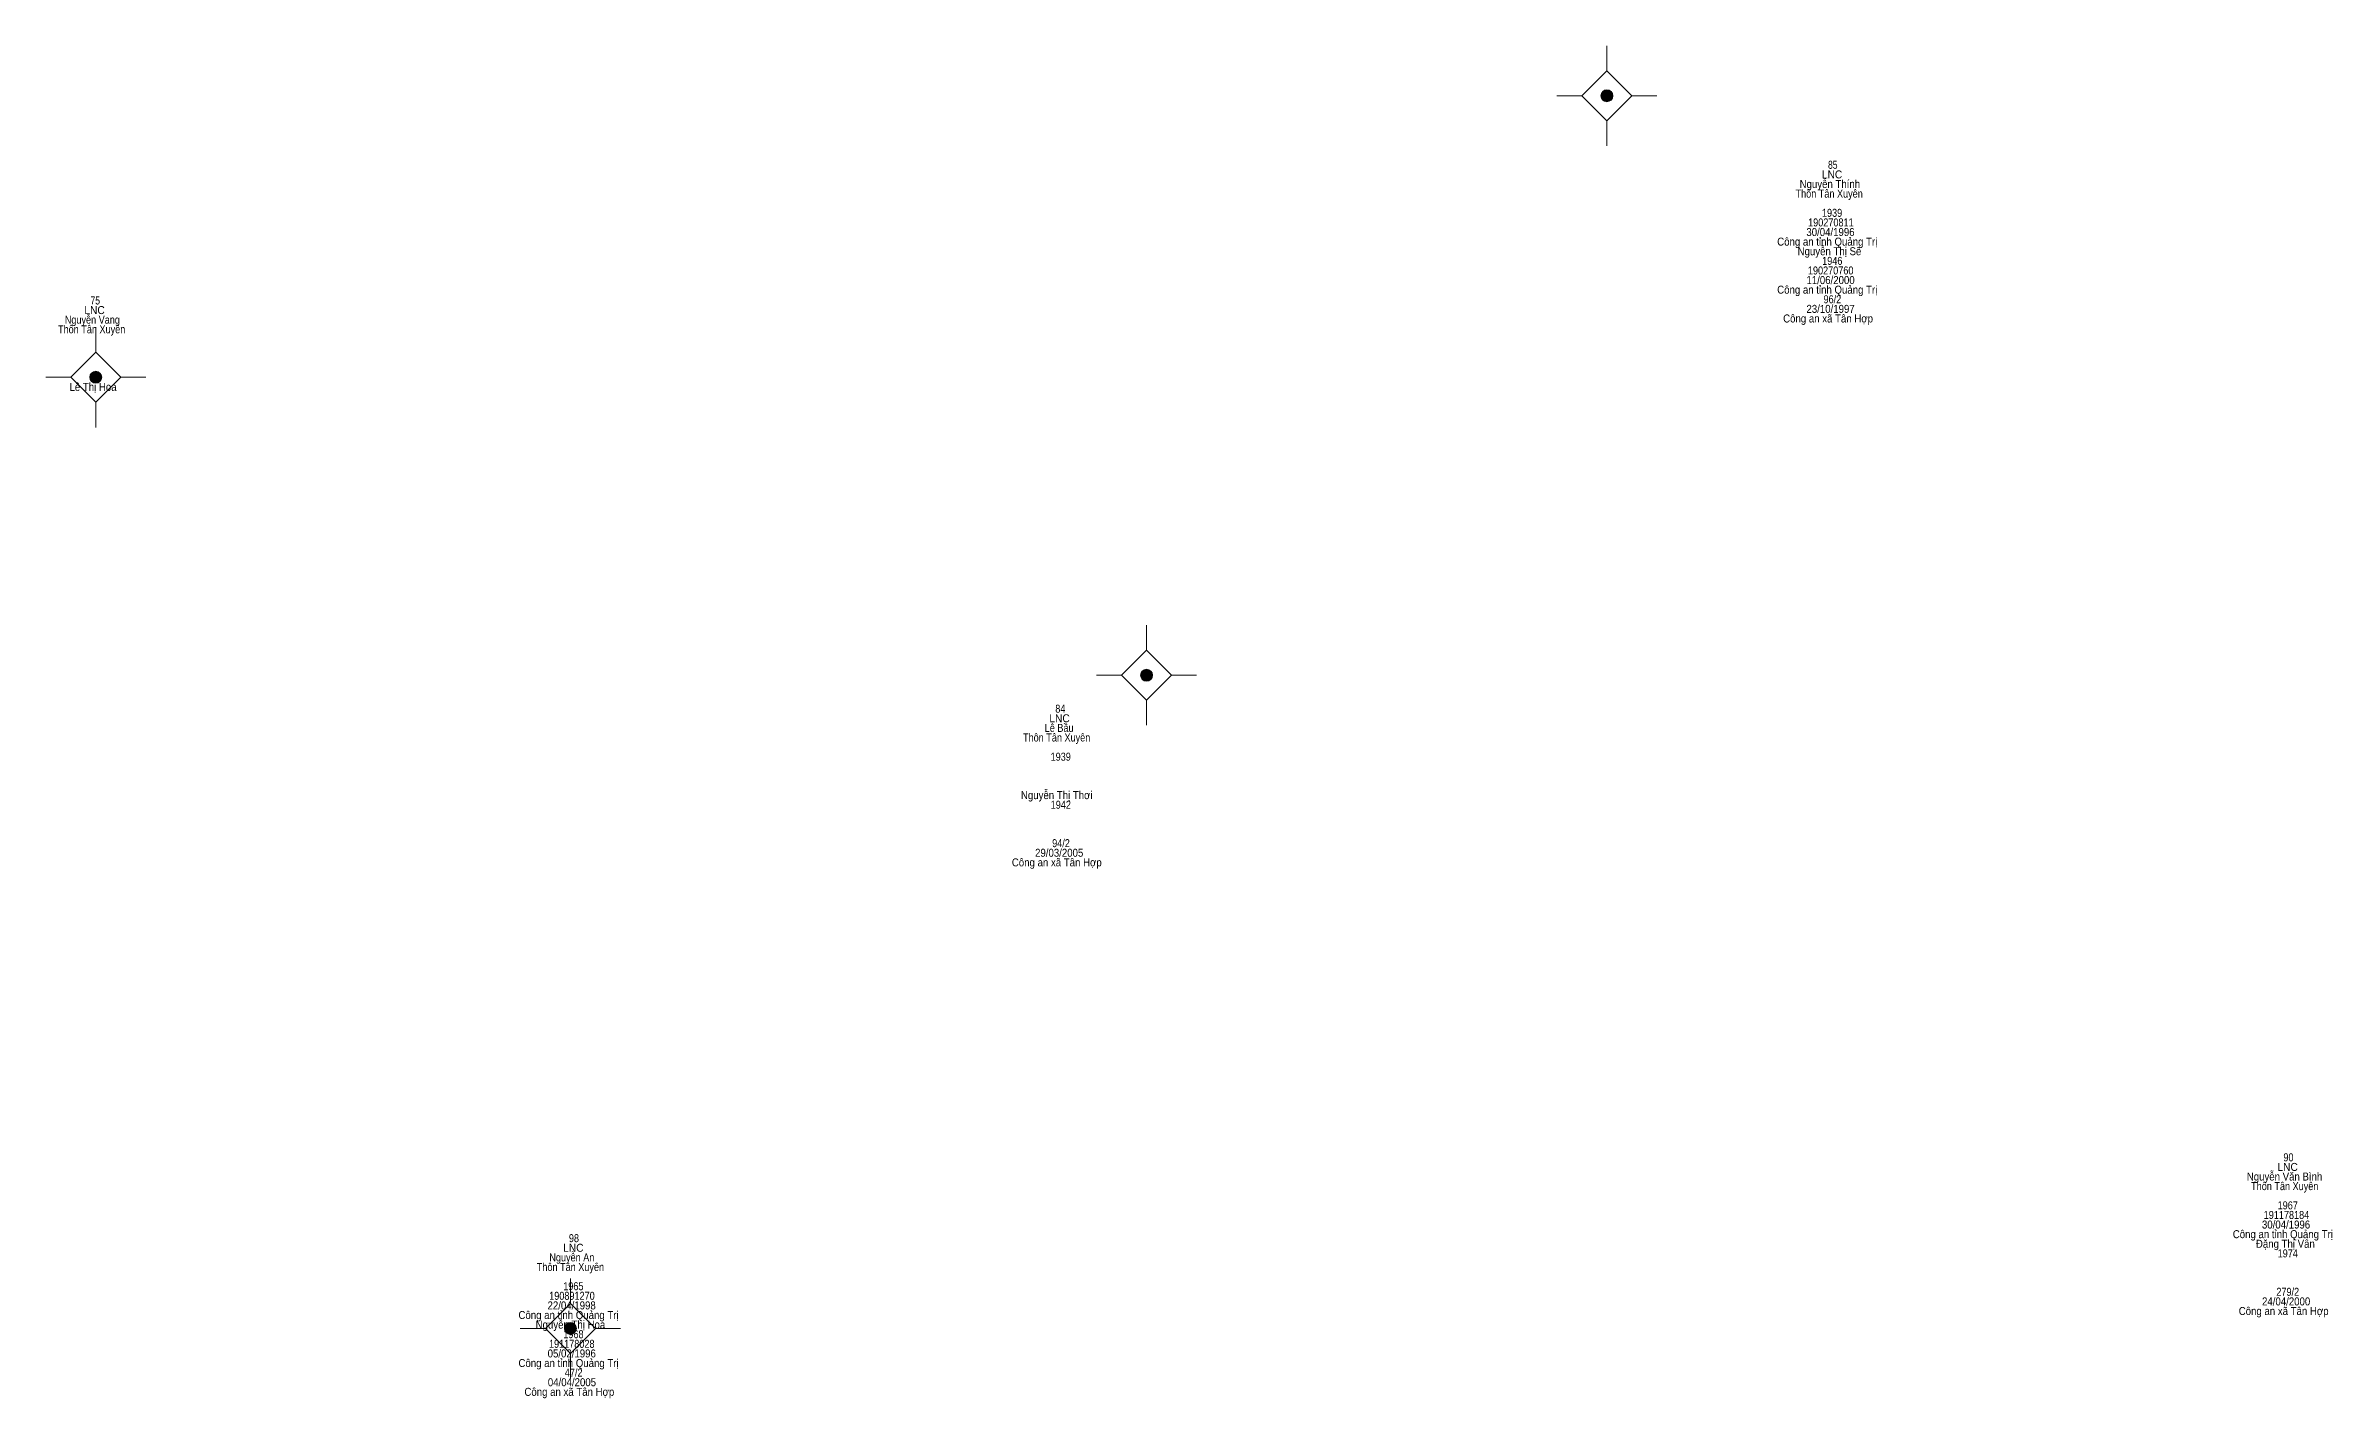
# Model space of a CAD drawing. Header units: metres. Extents: x 550999 to 552168, y 1840994 to 1841978.
# Drawn here: x 551457.9 to 551572.2, y 1841487.5 to 1841555.1 of the extents above; entities that cross this region are included whole.
import ezdxf
from ezdxf.enums import TextEntityAlignment as Align

# ---------------------------------------------------------------- set-up
doc = ezdxf.new("R2010")
doc.units = ezdxf.units.M
doc.header["$LTSCALE"] = 0.16
doc.layers.add('11', color=7, linetype='Continuous', lineweight=13)
doc.layers.add('15', color=7, linetype='Continuous')

msp = doc.modelspace()

# ---------------------------------------------------------------- hatches: boundary and pattern name
at = {"layer": '11'}
for points in [[(551536.2095, 1841552.6, 1), (551535.6095, 1841552.6, 1)], [(551460.6795, 1841538.53, 1), (551460.0795, 1841538.53, 1)], [(551513.1995, 1841523.64, 1), (551512.5995, 1841523.64, 1)], [(551484.3995, 1841491, 1), (551483.7995, 1841491, 1)]]:
    msp.add_hatch(color=256, dxfattribs=at).paths.add_polyline_path(points)

# ---------------------------------------------------------------- linework, layer by layer
for p, q in [((551535.91, 1841555.1), (551535.91, 1841553.85)), ((551534.66, 1841552.6), (551533.41, 1841552.6)), ((551538.41, 1841552.6), (551537.16, 1841552.6)), ((551535.91, 1841551.35), (551535.91, 1841550.1)), ((551460.38, 1841541.03), (551460.38, 1841539.78)), ((551459.13, 1841538.53), (551457.88, 1841538.53)), ((551462.88, 1841538.53), (551461.63, 1841538.53)), ((551460.38, 1841537.28), (551460.38, 1841536.03)), ((551512.9, 1841526.14), (551512.9, 1841524.89)), ((551511.65, 1841523.64), (551510.4, 1841523.64)), ((551515.4, 1841523.64), (551514.15, 1841523.64)), ((551512.9, 1841522.39), (551512.9, 1841521.14)), ((551484.1, 1841493.5), (551484.1, 1841492.25)), ((551482.85, 1841491), (551481.6, 1841491)), ((551486.6, 1841491), (551485.35, 1841491)), ((551484.1, 1841489.75), (551484.1, 1841488.5))]:
    msp.add_line(p, q, dxfattribs=at)
for points in [[(551535.91, 1841553.85), (551534.66, 1841552.6), (551535.91, 1841551.35), (551537.16, 1841552.6)], [(551460.38, 1841539.78), (551459.13, 1841538.53), (551460.38, 1841537.28), (551461.63, 1841538.53)], [(551512.9, 1841524.89), (551511.65, 1841523.64), (551512.9, 1841522.39), (551514.15, 1841523.64)], [(551484.1, 1841492.25), (551482.85, 1841491), (551484.1, 1841489.75), (551485.35, 1841491)]]:
    msp.add_lwpolyline(points, close=True, dxfattribs=at)
for centre in [(551535.9095, 1841552.6), (551460.3795, 1841538.53), (551512.8995, 1841523.64), (551484.0995, 1841491)]:
    msp.add_circle(centre, 0.3, dxfattribs=at)

# ---------------------------------------------------------------- texts
at = {"layer": '15'}
for s, width, p in [('85', 0.8, (551547.195, 1841548.95)), ('Nguyễn Thính', 0.9, (551547.05, 1841547.99)), ('LNC', 0.95, (551547.16, 1841548.47)), ('Thôn Tân Xuyên', 0.85, (551547.015, 1841547.51)), ('30/04/1996', 0.9, (551547.08, 1841545.59)), ('190270811', 0.85, (551547.1, 1841546.07)), ('1939', 0.85, (551547.16, 1841546.55)), ('Công an tỉnh Quảng Trị', 0.9, (551546.92, 1841545.11)), ('Nguyễn Thị Sẽ', 0.9, (551547.03, 1841544.63)), ('11/06/2000', 0.9, (551547.085, 1841543.19)), ('190270760', 0.85, (551547.09, 1841543.67)), ('1946', 0.85, (551547.17, 1841544.15)), ('75', 0.8, (551460.355, 1841542.17)), ('Công an tỉnh Quảng Trị', 0.9, (551546.92, 1841542.71)), ('96/2', 0.85, (551547.175, 1841542.23)), ('Nguyễn Vang', 0.85, (551460.21, 1841541.21)), ('LNC', 0.95, (551460.32, 1841541.69)), ('Công an xã Tân Hợp', 0.9, (551546.96, 1841541.27)), ('23/10/1997', 0.9, (551547.085, 1841541.75)), ('Thôn Tân Xuyên', 0.85, (551460.175, 1841540.73)), ('Lê Thị Hoa', 0.9, (551460.245, 1841537.85)), ('84', 0.85, (551508.59, 1841521.77)), ('Thôn Tân Xuyên', 0.85, (551508.405, 1841520.33)), ('Lê Bầu', 0.85, (551508.53, 1841520.81)), ('LNC', 0.95, (551508.55, 1841521.29)), (' 1939', 0.85, (551508.545, 1841519.37)), ('Nguyễn Thị Thơi', 0.9, (551508.41, 1841517.45)), (' 1942', 0.85, (551508.55, 1841516.97)), (' 94/2', 0.85, (551508.56, 1841515.05)), (' Công an xã Tân Hợp', 0.9, (551508.345, 1841514.09)), (' 29/03/2005', 0.9, (551508.465, 1841514.57)), ('LNC', 0.95, (551569.93, 1841498.87)), ('90', 0.85, (551569.97, 1841499.35)), ('Nguyễn Văn Bình', 0.9, (551569.775, 1841498.39)), ('Thôn Tân Xuyên', 0.85, (551569.785, 1841497.91)), ('191178184', 0.85, (551569.87, 1841496.47)), ('1967', 0.85, (551569.935, 1841496.95)), ('98', 0.85, (551484.28, 1841495.31)), ('Công an tỉnh Quảng Trị', 0.9, (551569.69, 1841495.51)), ('30/04/1996', 0.9, (551569.85, 1841495.99)), ('Nguyễn An', 0.85, (551484.175, 1841494.35)), ('LNC', 0.95, (551484.25, 1841494.83)), ('Đặng Thị Vân', 0.9, (551569.815, 1841495.03)), ('1974', 0.85, (551569.935, 1841494.55)), ('Thôn Tân Xuyên', 0.85, (551484.105, 1841493.87)), ('22/04/1998', 0.9, (551484.165, 1841491.95)), ('190891270', 0.85, (551484.18, 1841492.43)), ('1965', 0.85, (551484.25, 1841492.91)), ('24/04/2000', 0.9, (551569.855, 1841492.15)), ('279/2', 0.85, (551569.935, 1841492.63)), ('Công an tỉnh Quảng Trị', 0.9, (551484.01, 1841491.47)), ('Nguyễn Thị Hoa', 0.9, (551484.105, 1841490.99)), ('Công an xã Tân Hợp', 0.9, (551569.73, 1841491.67)), ('05/02/1996', 0.9, (551484.17, 1841489.55)), ('191178028', 0.85, (551484.17, 1841490.03)), ('1968', 0.85, (551484.255, 1841490.51)), ('Công an tỉnh Quảng Trị', 0.9, (551484.01, 1841489.07)), ('47/2', 0.85, (551484.265, 1841488.59)), ('Công an xã Tân Hợp', 0.9, (551484.05, 1841487.63)), ('04/04/2005', 0.9, (551484.18, 1841488.11))]:
    msp.add_text(s, height=0.4, dxfattribs=dict(at, width=width)).set_placement(p, align=Align.CENTER)

doc.saveas('drawing.dxf')
